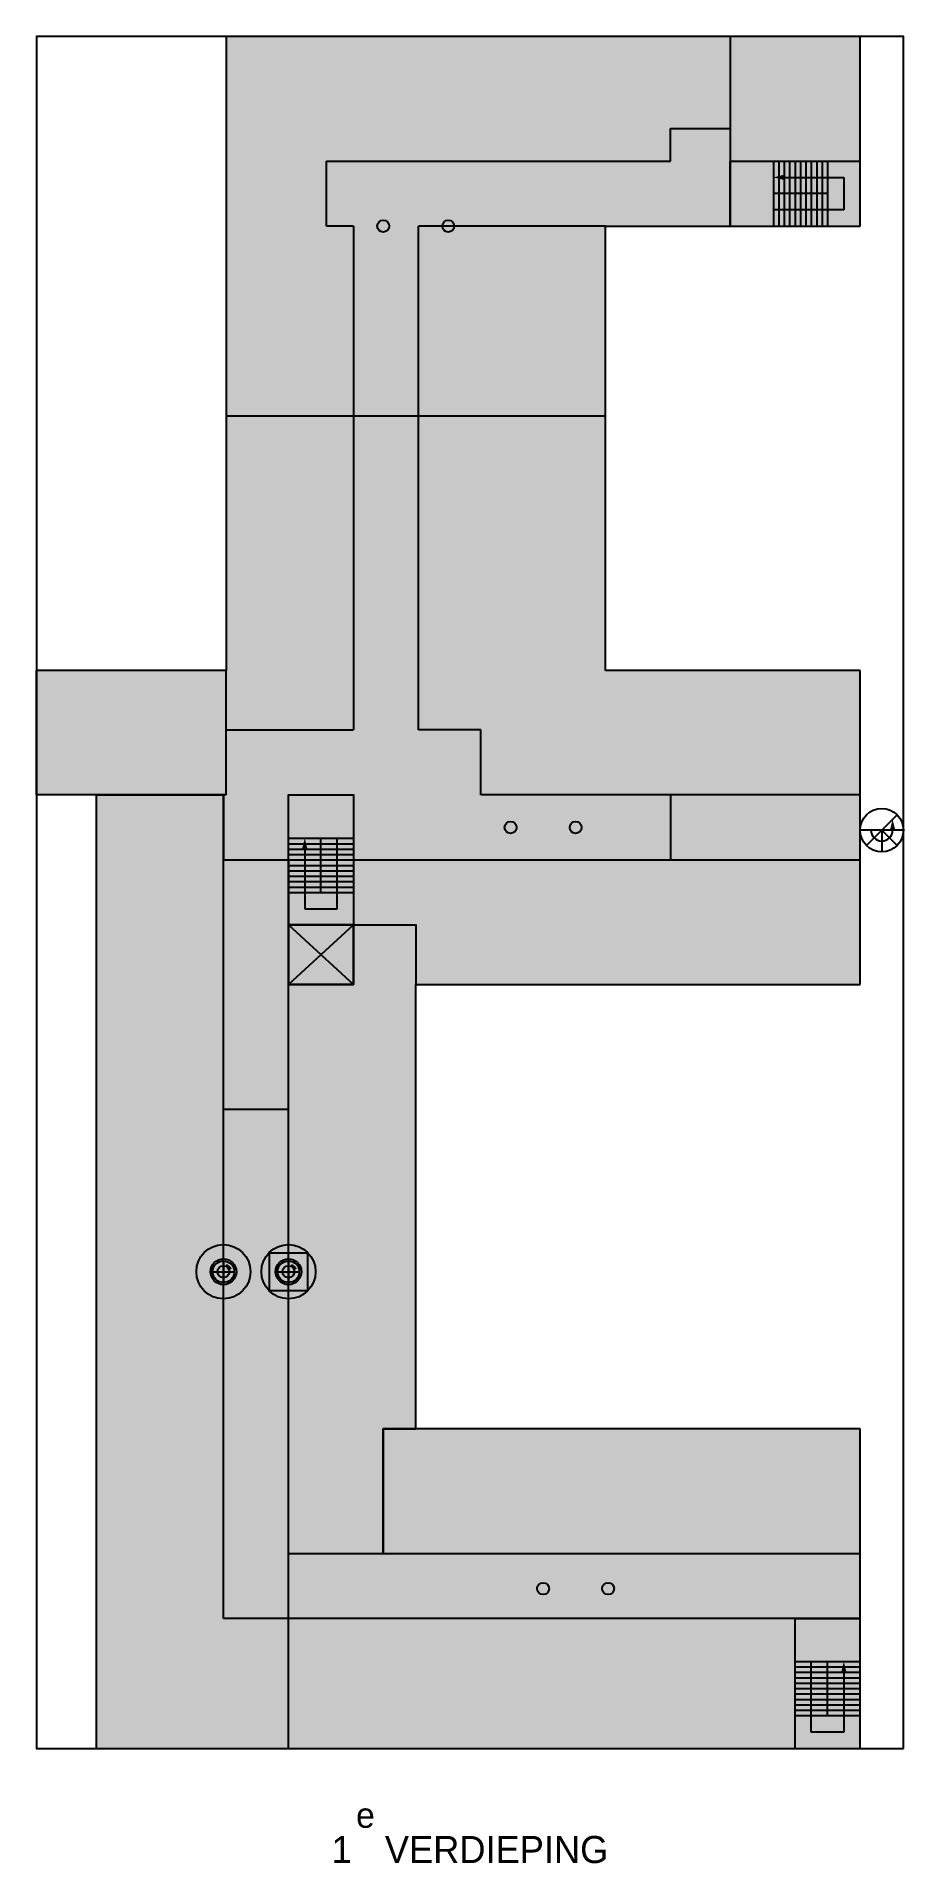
# Model space of a CAD drawing. Header units: millimetres. Extents: x 399 to 559, y 26 to 363.
import ezdxf
from ezdxf.enums import TextEntityAlignment as Align

# ---------------------------------------------------------------- set-up
doc = ezdxf.new("R2010")
doc.units = ezdxf.units.MM
for name, color, linetype in [('25', 7, 'Continuous'), ('35', 2, 'Continuous'), ('50', 3, 'Continuous'), ('ELEKTR', 7, 'Continuous'), ('FREESGAT', 7, 'Continuous'), ('GAT', 2, 'Continuous'), ('GATM', 2, 'Continuous'), ('Kleurhulp', 4, 'Continuous'), ('Lenskleur', 7, 'Continuous'), ('LIJST', 1, 'Continuous'), ('Ral 1108', 160, 'Continuous'), ('Ral 3020', 22, 'Continuous'), ('Ral 5103', 152, 'Continuous'), ('Ral 5112', 192, 'Continuous'), ('Ral 5113', 202, 'Continuous'), ('Ral 6027', 74, 'Continuous'), ('REF', 40, 'Continuous'), ('TEKST', 7, 'Continuous')]:
    doc.layers.add(name, color=color, linetype=linetype)
doc.styles.add('UV55', font='')
doc.styles.get('UV55').set_extended_font_data('Univers 55')

# ---------------------------------------------------------------- blocks, each defined once
blk = doc.blocks.new('FIRE')
at = {"layer": 'Lenskleur'}
h = blk.add_hatch(color=256, dxfattribs=at)
h.dxf.hatch_style = 1
h.set_gradient(color1=(252, 32, 3), color2=(254, 166, 154), rotation=270, centered=1, tint=1, name='SPHERICAL')
h.paths.add_polyline_path([(2.5, 0, 1), (-2.5, 0, 1)])
at = {"layer": 'GAT'}
for p, q in [((-2, 0), (2, 0)), ((0, 2), (0, -2))]:
    blk.add_line(p, q, dxfattribs=at)
blk.add_circle((0, 0), 2, dxfattribs=at)
at = {"layer": 'GATM'}
for p, q in [((-2, 0), (2, 0)), ((0, 2), (0, -2))]:
    blk.add_line(p, q, dxfattribs=at)
blk.add_circle((0, 0), 2, dxfattribs=at)
at = {"layer": 'LIJST', "const_width": 0.475}
blk.add_lwpolyline([(0.48, 1.22, -0.135695), (1.34, 0.47, -1)], format="xyb", dxfattribs=at)
at = {"layer": 'LIJST'}
blk.add_circle((0, 0), 2.38, dxfattribs=at)
at = {"layer": 'REF'}
blk.add_circle((0, 0), 5, dxfattribs=at)
at = {"layer": 'ELEKTR', "flags": 9}
blk.add_attdef('ART_CODE', text='', height=1.5, dxfattribs=at).set_placement((-0.91, 6.06), align=Align.CENTER)
blk = doc.blocks.new('MANUAL FIRE')
at = {"layer": '25'}
h = blk.add_hatch(color=256, dxfattribs=at)
h.dxf.hatch_style = 1
h.paths.add_polyline_path([(3.5, 3.5), (-3.5, 3.5), (-3.5, -3.5), (3.5, -3.5)])
h.paths.add_polyline_path([(2.2, 0, -1), (-2.2, 0, -1)], flags=16)
at = {"layer": 'Lenskleur'}
h = blk.add_hatch(color=256, dxfattribs=at)
h.dxf.hatch_style = 1
h.set_gradient(color1=(252, 32, 3), color2=(254, 166, 154), rotation=270, centered=1, tint=1, name='SPHERICAL')
h.paths.add_polyline_path([(2.5, 0, 1), (-2.5, 0, 1)])
at = {"layer": '25'}
blk.add_lwpolyline([(3.5, -3.5), (-3.5, -3.5), (-3.5, 3.5), (3.5, 3.5)], close=True, dxfattribs=at)
at = {"layer": 'GAT'}
for p, q in [((-2, 0), (2, 0)), ((0, 2), (0, -2))]:
    blk.add_line(p, q, dxfattribs=at)
blk.add_circle((0, 0), 2, dxfattribs=at)
at = {"layer": 'GATM'}
for p, q in [((-2, 0), (2, 0)), ((0, 2), (0, -2))]:
    blk.add_line(p, q, dxfattribs=at)
blk.add_circle((0, 0), 2, dxfattribs=at)
at = {"layer": 'LIJST', "const_width": 0.475}
blk.add_lwpolyline([(0.48, 1.22, -0.135695), (1.34, 0.47, -1)], format="xyb", dxfattribs=at)
at = {"layer": 'LIJST'}
blk.add_circle((0, 0), 2.38, dxfattribs=at)
at = {"layer": 'REF'}
blk.add_circle((0, 0), 5, dxfattribs=at)
at = {"layer": 'ELEKTR', "flags": 9}
blk.add_attdef('ART_CODE', text='', height=1.5, dxfattribs=at).set_placement((-0.91, 6.06), align=Align.CENTER)

msp = doc.modelspace()

# ---------------------------------------------------------------- hatches: boundary and pattern name
at = {"layer": 'Ral 1108'}
h = msp.add_hatch(color=256, dxfattribs=at)
h.dxf.hatch_style = 1
h.paths.add_polyline_path([(526.91, 340.47), (526.91, 328.47), (550.91, 328.47), (550.91, 340.47)])
h = msp.add_hatch(color=256, dxfattribs=at)
h.dxf.hatch_style = 1
h.paths.add_polyline_path([(445.41, 223.47), (445.41, 211.47), (445.41, 199.47), (457.41, 199.47), (457.41, 223.47)])
h = msp.add_hatch(color=256, dxfattribs=at)
h.dxf.hatch_style = 1
h.paths.add_polyline_path([(538.91, 71.47), (538.91, 47.47), (550.91, 47.47), (550.91, 71.47)])
at = {"layer": 'Ral 3020'}
h = msp.add_hatch(color=256, dxfattribs=at)
h.dxf.hatch_style = 1
h.paths.add_polyline_path([(445.41, 199.47), (445.41, 188.47), (457.41, 188.47), (457.41, 199.47)])
at = {"layer": 'Ral 5103'}
h = msp.add_hatch(color=256, dxfattribs=at)
h.dxf.hatch_style = 1
h.paths.add_polyline_path([(468.91, 106.47), (462.91, 106.47), (462.91, 83.47), (445.41, 83.47), (445.41, 47.47), (538.91, 47.47), (538.91, 71.47), (550.91, 71.47), (550.91, 106.47)])
at = {"layer": 'Ral 5112'}
h = msp.add_hatch(color=256, dxfattribs=at)
h.dxf.hatch_style = 1
h.paths.add_polyline_path([(433.91, 293.47), (433.91, 246.47), (398.91, 246.47), (398.91, 223.47), (409.91, 223.47), (433.41, 223.47), (433.41, 211.47), (445.41, 211.47), (445.41, 223.47), (457.41, 223.47), (457.41, 199.47), (468.91, 199.47), (468.91, 188.47), (550.91, 188.47), (550.91, 246.47), (503.91, 246.47), (503.91, 293.47)])
at = {"layer": 'Ral 5113'}
h = msp.add_hatch(color=256, dxfattribs=at)
h.dxf.hatch_style = 1
h.paths.add_polyline_path([(433.91, 363.47), (433.91, 293.47), (503.91, 293.47), (503.91, 328.47), (526.91, 328.47), (526.91, 340.47), (550.91, 340.47), (550.91, 363.47)])
at = {"layer": 'Ral 6027'}
h = msp.add_hatch(color=256, dxfattribs=at)
h.dxf.hatch_style = 1
h.paths.add_polyline_path([(433.41, 211.47), (433.41, 223.47), (409.91, 223.47), (409.91, 47.47), (445.41, 47.47), (445.41, 83.47), (462.91, 83.47), (462.91, 106.47), (468.91, 106.47), (468.91, 188.47), (468.91, 199.47), (457.41, 199.47), (457.41, 188.47), (445.41, 188.47), (445.41, 211.47)])

# ---------------------------------------------------------------- linework, layer by layer
at = {"layer": '25'}
for p, q in [((534.91, 340.47), (534.91, 334.47)), ((535.91, 340.47), (535.91, 334.47)), ((536.91, 340.47), (536.91, 334.47)), ((536.91, 337.47), (547.91, 337.47)), ((537.91, 340.47), (537.91, 334.47)), ((538.91, 340.47), (538.91, 334.47)), ((539.91, 340.47), (539.91, 334.47)), ((540.91, 340.47), (540.91, 334.47)), ((541.91, 340.47), (541.91, 334.47)), ((542.91, 340.47), (542.91, 334.47)), ((543.91, 340.47), (543.91, 334.47)), ((544.91, 340.47), (544.91, 334.47)), ((547.91, 337.47), (547.91, 331.47)), ((534.91, 334.47), (534.91, 328.47)), ((535.91, 334.47), (535.91, 328.47)), ((536.91, 334.47), (536.91, 328.47)), ((537.91, 334.47), (537.91, 328.47)), ((538.91, 334.47), (538.91, 328.47)), ((539.91, 334.47), (539.91, 328.47)), ((540.91, 334.47), (540.91, 328.47)), ((541.91, 334.47), (541.91, 328.47)), ((542.91, 334.47), (542.91, 328.47)), ((543.91, 334.47), (543.91, 328.47)), ((544.91, 334.47), (544.91, 328.47)), ((547.91, 331.47), (534.91, 331.47)), ((554.91, 216.97), (557.74, 219.8)), ((554.91, 216.97), (550.91, 216.97)), ((554.91, 216.97), (552.09, 214.14)), ((558.91, 216.97), (554.91, 216.97)), ((554.91, 216.97), (554.91, 212.97)), ((554.91, 216.97), (557.74, 214.14)), ((445.41, 215.47), (451.41, 215.47)), ((445.41, 214.47), (451.41, 214.47)), ((445.41, 213.47), (451.41, 213.47)), ((445.41, 212.47), (451.41, 212.47)), ((448.41, 213.47), (448.41, 202.47)), ((451.41, 215.47), (457.41, 215.47)), ((451.41, 214.47), (457.41, 214.47)), ((451.41, 213.47), (457.41, 213.47)), ((451.41, 212.47), (457.41, 212.47)), ((454.41, 202.47), (454.41, 215.47)), ((445.41, 211.47), (451.41, 211.47)), ((445.41, 210.47), (451.41, 210.47)), ((445.41, 209.47), (451.41, 209.47)), ((451.41, 211.47), (457.41, 211.47)), ((451.41, 210.47), (457.41, 210.47)), ((451.41, 209.47), (457.41, 209.47)), ((445.41, 208.47), (451.41, 208.47)), ((445.41, 207.47), (451.41, 207.47)), ((445.41, 206.47), (451.41, 206.47)), ((451.41, 208.47), (457.41, 208.47)), ((451.41, 207.47), (457.41, 207.47)), ((451.41, 206.47), (457.41, 206.47)), ((445.41, 205.47), (451.41, 205.47)), ((448.41, 202.47), (454.41, 202.47)), ((451.41, 205.47), (457.41, 205.47)), ((445.41, 199.47), (457.41, 188.47)), ((457.41, 199.47), (445.41, 188.47)), ((544.91, 63.47), (538.91, 63.47)), ((544.91, 62.47), (538.91, 62.47)), ((544.91, 61.47), (538.91, 61.47)), ((541.91, 50.47), (541.91, 63.47)), ((550.91, 63.47), (544.91, 63.47)), ((550.91, 62.47), (544.91, 62.47)), ((550.91, 61.47), (544.91, 61.47)), ((547.91, 61.47), (547.91, 50.47)), ((544.91, 60.47), (538.91, 60.47)), ((544.91, 59.47), (538.91, 59.47)), ((544.91, 58.47), (538.91, 58.47)), ((544.91, 57.47), (538.91, 57.47)), ((550.91, 60.47), (544.91, 60.47)), ((550.91, 59.47), (544.91, 59.47)), ((550.91, 58.47), (544.91, 58.47)), ((550.91, 57.47), (544.91, 57.47)), ((544.91, 56.47), (538.91, 56.47)), ((544.91, 55.47), (538.91, 55.47)), ((544.91, 54.47), (538.91, 54.47)), ((550.91, 56.47), (544.91, 56.47)), ((550.91, 55.47), (544.91, 55.47)), ((550.91, 54.47), (544.91, 54.47)), ((544.91, 53.47), (538.91, 53.47)), ((550.91, 53.47), (544.91, 53.47)), ((547.91, 50.47), (541.91, 50.47))]:
    msp.add_line(p, q, dxfattribs=at)
msp.add_arc((554.91, 216.97), 2, 180, 0, dxfattribs=at)
for points in [[(536.91, 337.97), (534.91, 337.47), (536.91, 336.97)], [(557.41, 216.97), (556.91, 218.97), (556.41, 216.97)], [(447.91, 213.47), (448.41, 215.47), (448.91, 213.47)], [(548.41, 61.47), (547.91, 63.47), (547.41, 61.47)]]:
    msp.add_solid(points, dxfattribs=at)
at = {"layer": '35'}
for p, q in [((526.91, 363.47), (526.91, 328.47)), ((515.91, 340.47), (515.91, 346.47)), ((515.91, 346.47), (526.91, 346.47)), ((452.41, 340.47), (515.91, 340.47)), ((452.41, 328.47), (452.41, 340.47)), ((526.91, 340.47), (550.91, 340.47)), ((544.91, 334.47), (534.91, 334.47)), ((457.41, 328.47), (452.41, 328.47)), ((457.41, 328.47), (457.41, 235.47)), ((469.41, 235.47), (469.41, 328.47)), ((503.91, 328.47), (469.41, 328.47)), ((433.91, 293.47), (503.91, 293.47)), ((433.91, 223.47), (433.91, 246.47)), ((433.91, 235.47), (457.41, 235.47)), ((480.91, 235.47), (469.41, 235.47)), ((480.91, 223.47), (480.91, 235.47)), ((433.91, 223.47), (409.91, 223.47)), ((433.41, 71.47), (433.41, 223.47)), ((445.41, 47.47), (445.41, 223.47)), ((445.41, 223.47), (457.41, 223.47)), ((457.41, 223.47), (457.41, 199.47)), ((550.91, 223.47), (480.91, 223.47)), ((515.91, 223.47), (515.91, 211.47)), ((451.41, 205.47), (451.41, 215.47)), ((433.41, 211.47), (445.41, 211.47)), ((457.41, 211.47), (550.91, 211.47)), ((457.41, 199.47), (445.41, 199.47)), ((457.41, 199.47), (457.41, 188.47)), ((457.41, 199.47), (468.91, 199.47)), ((468.91, 199.47), (468.91, 188.47)), ((457.41, 188.47), (445.41, 188.47)), ((433.41, 165.47), (445.41, 165.47)), ((468.91, 106.47), (462.91, 106.47)), ((462.91, 106.47), (462.91, 83.47)), ((445.41, 83.47), (550.91, 83.47)), ((550.91, 71.47), (433.41, 71.47)), ((538.91, 47.47), (538.91, 71.47)), ((544.91, 53.47), (544.91, 63.47))]:
    msp.add_line(p, q, dxfattribs=at)
msp.add_circle((554.91, 216.97), 4, dxfattribs=at)
at = {"layer": '50'}
for p, q in [((550.91, 363.47), (433.91, 363.47)), ((433.91, 363.47), (433.91, 246.47)), ((550.91, 328.47), (550.91, 363.47)), ((503.91, 246.47), (503.91, 328.47)), ((503.91, 328.47), (550.91, 328.47)), ((433.91, 246.47), (398.91, 246.47)), ((398.91, 223.47), (398.91, 246.47)), ((550.91, 246.47), (503.91, 246.47)), ((550.91, 188.47), (550.91, 246.47)), ((409.91, 223.47), (398.91, 223.47)), ((409.91, 223.47), (409.91, 47.47)), ((468.91, 106.47), (468.91, 188.47)), ((468.91, 188.47), (550.91, 188.47)), ((550.91, 106.47), (468.91, 106.47)), ((550.91, 47.47), (550.91, 106.47)), ((409.91, 47.47), (550.91, 47.47))]:
    msp.add_line(p, q, dxfattribs=at)
at = {"layer": 'FREESGAT'}
for centre in [(462.91, 328.47), (474.91, 328.47), (486.41, 217.47), (498.41, 217.47), (433.41, 135.47), (445.41, 135.47), (492.41, 76.97), (504.41, 76.97)]:
    msp.add_circle(centre, 1.1, dxfattribs=at)
at = {"layer": 'Kleurhulp'}
for points in [[(526.91, 328.47), (526.91, 340.47), (550.91, 340.47)], [(433.91, 293.47), (503.91, 293.47)], [(409.91, 223.47), (433.41, 223.47), (433.41, 211.47), (445.41, 211.47), (445.41, 188.47), (457.41, 188.47), (457.41, 199.47), (468.91, 199.47), (468.91, 188.47)], [(445.41, 211.47), (445.41, 223.47), (457.41, 223.47), (457.41, 199.47)], [(445.41, 47.47), (445.41, 83.47), (462.91, 83.47), (462.91, 106.47), (468.91, 106.47)], [(538.91, 47.47), (538.91, 71.47), (550.91, 71.47)]]:
    msp.add_lwpolyline(points, dxfattribs=at)
msp.add_lwpolyline([(445.41, 188.47), (445.41, 199.47), (457.41, 199.47), (457.41, 188.47)], close=True, dxfattribs=at)
at = {"layer": 'REF', "color": 4}
msp.add_lwpolyline([(558.91, 47.47), (558.91, 363.47), (398.91, 363.47), (398.91, 47.47)], close=True, dxfattribs=at)

# ---------------------------------------------------------------- block references
at = {"layer": '25'}
for name, p in [('FIRE', (433.41, 135.47)), ('MANUAL FIRE', (445.41, 135.47))]:
    msp.add_blockref(name, p, dxfattribs=at)

# ---------------------------------------------------------------- texts
at = {"layer": 'TEKST', "insert": (478.91, 37.47), "char_height": 5, "width": 138.311, "attachment_point": 2, "style": 'UV55'}
msp.add_mtext('1{\\W0.5;\\T0.8; \\H0.93x;\\W1;\\T1;\\Se^ ;} VERDIEPING', dxfattribs=at)

doc.saveas('drawing.dxf')
